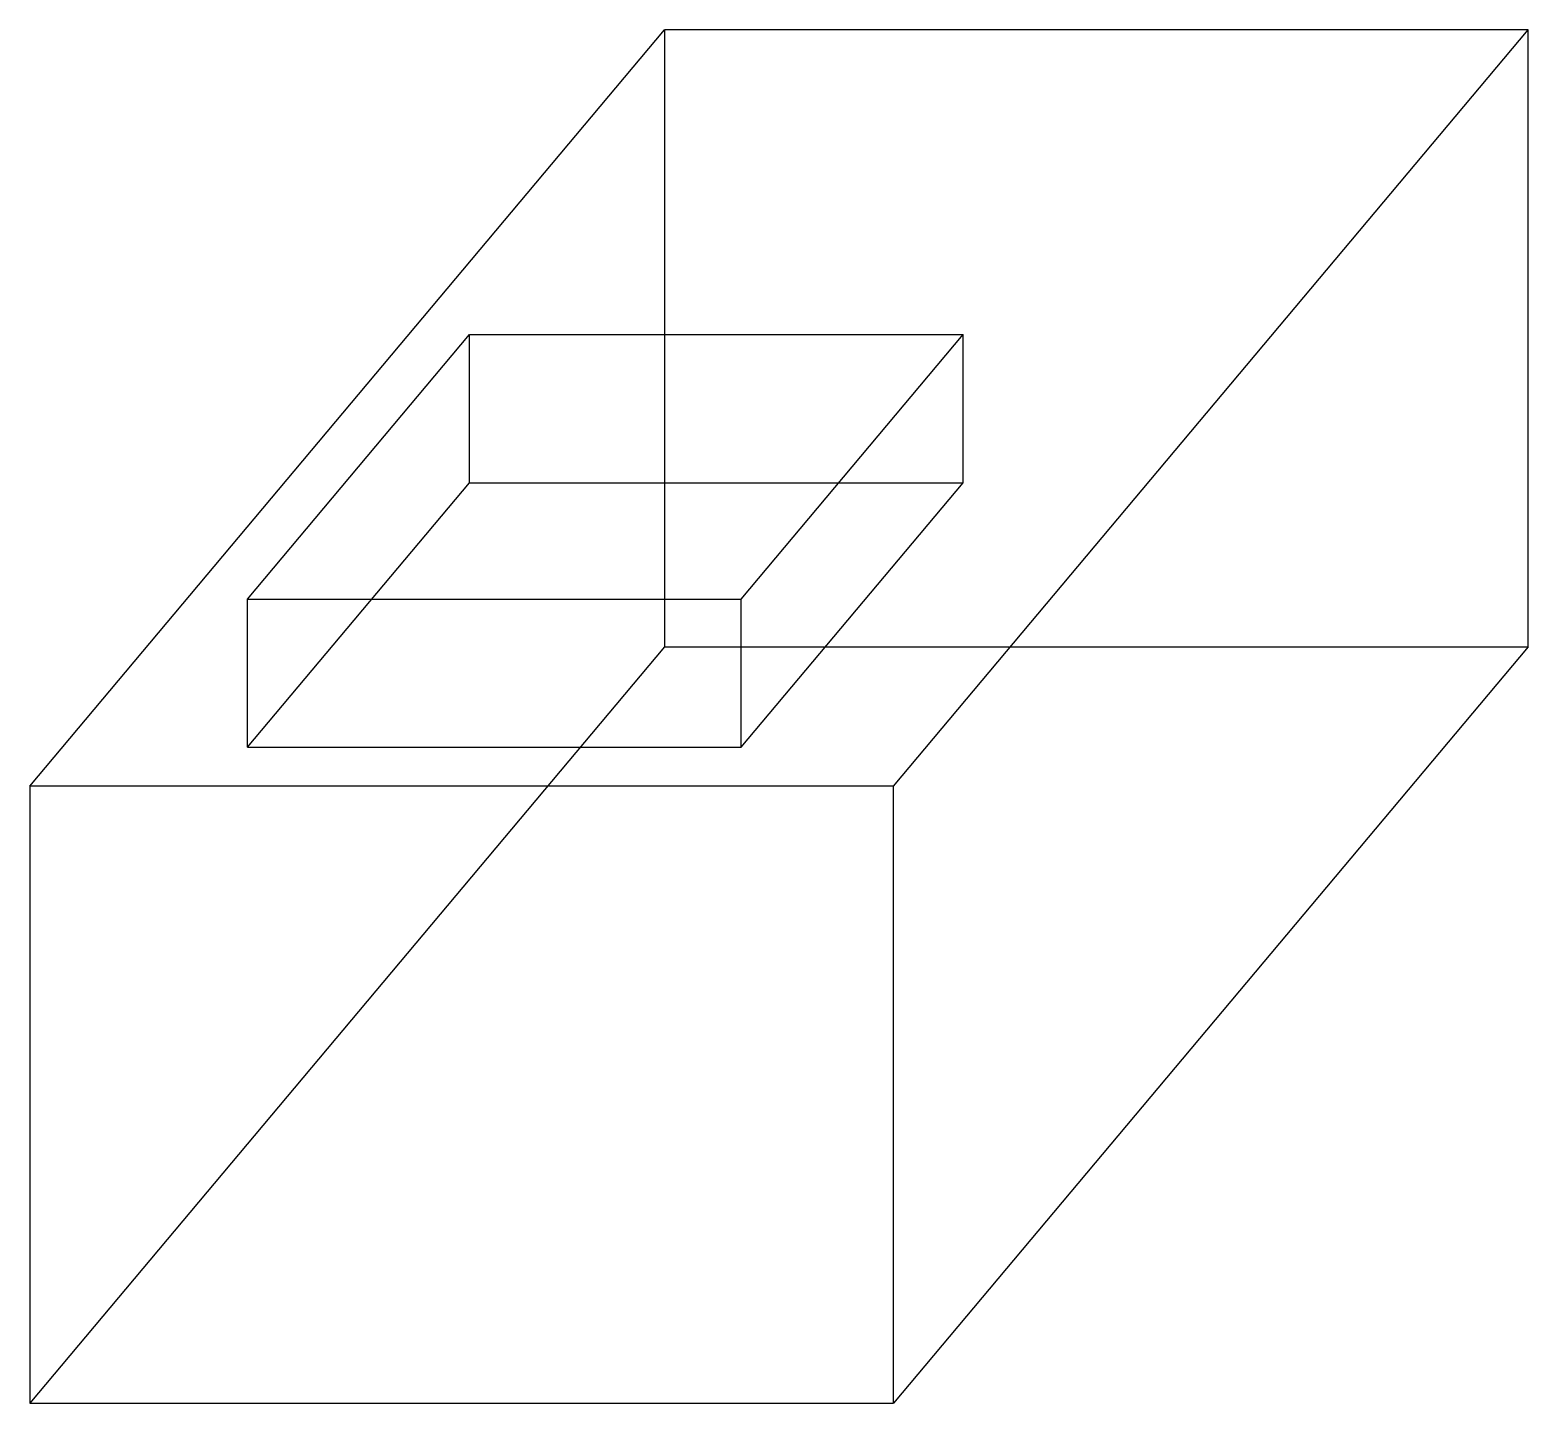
# Model space of a CAD drawing. Header units: millimetres. Extents: x 2075 to 2197, y 1348 to 1459.
import ezdxf

# ---------------------------------------------------------------- set-up
doc = ezdxf.new("R2010")
doc.units = ezdxf.units.MM

msp = doc.modelspace()

# ---------------------------------------------------------------- linework, layer by layer
for p, q in [((2075.25, 1397.89), (2126.68, 1459.17)), ((2126.68, 1459.17), (2126.68, 1409.17)), ((2196.68, 1459.17), (2126.68, 1459.17)), ((2145.25, 1397.89), (2196.68, 1459.17)), ((2196.68, 1409.17), (2196.68, 1459.17)), ((2126.68, 1409.17), (2075.25, 1347.89)), ((2126.68, 1409.17), (2196.68, 1409.17)), ((2196.68, 1409.17), (2145.25, 1347.89)), ((2075.25, 1397.89), (2075.25, 1347.89)), ((2145.25, 1397.89), (2075.25, 1397.89)), ((2145.25, 1347.89), (2145.25, 1397.89)), ((2075.25, 1347.89), (2145.25, 1347.89))]:
    msp.add_line(p, q)
at = {"color": 7}
for p, q in [((2092.89, 1413.04), (2110.89, 1434.48)), ((2110.89, 1434.48), (2150.89, 1434.48)), ((2110.89, 1422.48), (2110.89, 1434.48)), ((2132.89, 1413.04), (2150.89, 1434.48)), ((2150.89, 1422.48), (2150.89, 1434.48)), ((2092.89, 1401.04), (2110.89, 1422.48)), ((2110.89, 1422.48), (2150.89, 1422.48)), ((2132.89, 1401.04), (2150.89, 1422.48)), ((2092.89, 1401.04), (2092.89, 1413.04)), ((2092.89, 1413.04), (2132.89, 1413.04)), ((2132.89, 1401.04), (2132.89, 1413.04)), ((2092.89, 1401.04), (2132.89, 1401.04))]:
    msp.add_line(p, q, dxfattribs=at)

doc.saveas('drawing.dxf')
